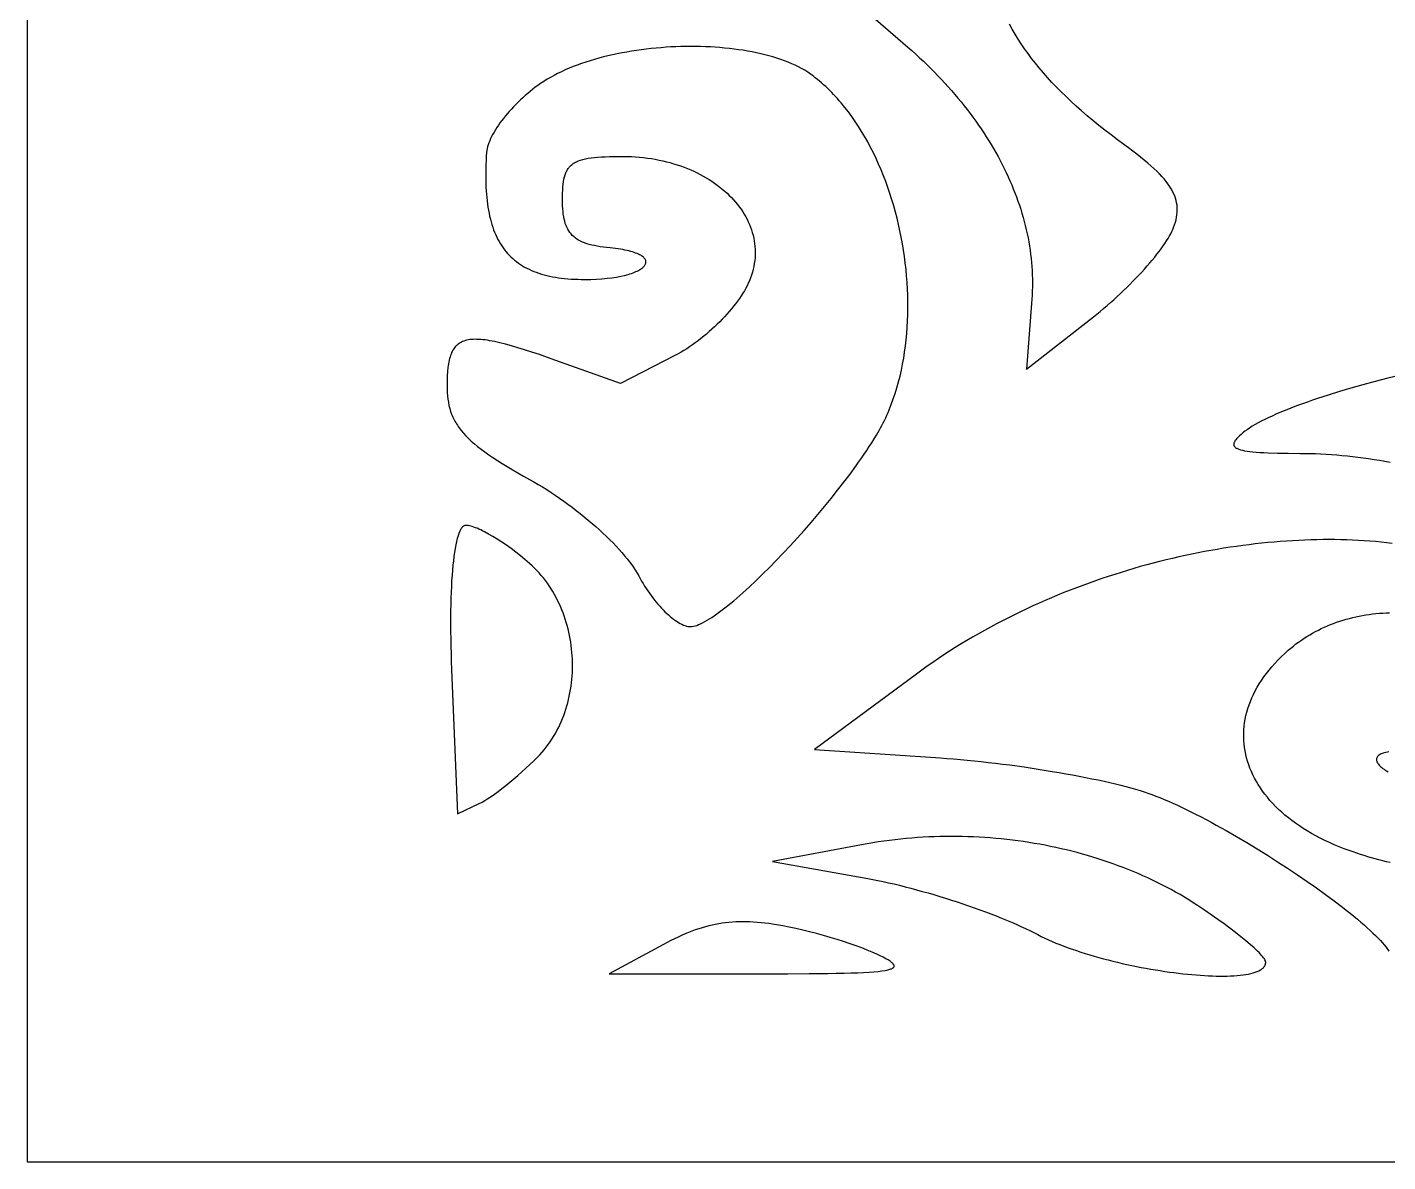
# Model space of a CAD drawing. Extents: x -500 to 500, y -999 to 1001.
# Drawn here: x -500.1 to -245.4, y -999.5 to -787.2 of the extents above; entities that cross this region are included whole.
import ezdxf

# ---------------------------------------------------------------- set-up
doc = ezdxf.new("R2010")
doc.units = 0
doc.layers.add('LAYER_1', color=18, linetype='CONTINUOUS')

msp = doc.modelspace()

# ---------------------------------------------------------------- linework, layer by layer
at = {"layer": 'LAYER_1'}
for points in [[(-0.07, -999.47), (499.93, -999.47), (497.95, 1000.53), (-500.07, 1000.53), (-500.07, -999.47)], [(-341.12, -863.53), (-340.85, -863.08), (-340.59, -862.63), (-340.34, -862.16), (-340.09, -861.7), (-339.85, -861.23), (-339.61, -860.75), (-339.38, -860.27), (-339.16, -859.78), (-338.94, -859.29), (-338.73, -858.79), (-338.53, -858.29), (-338.33, -857.78), (-337.95, -856.75), (-337.6, -855.71), (-337.28, -854.65), (-336.97, -853.57), (-336.7, -852.48), (-336.44, -851.37), (-336.21, -850.26), (-336.01, -849.13), (-335.83, -847.98), (-335.67, -846.83), (-335.54, -845.67), (-335.43, -844.5), (-335.34, -843.32), (-335.27, -842.14), (-335.23, -840.95), (-335.21, -839.75), (-335.22, -838.55), (-335.24, -837.34), (-335.29, -836.14), (-335.36, -834.93), (-335.46, -833.72), (-335.57, -832.51), (-335.71, -831.3), (-335.86, -830.1), (-336.04, -828.89), (-336.24, -827.69), (-336.46, -826.5), (-336.71, -825.3), (-336.97, -824.12), (-337.25, -822.94), (-337.56, -821.77), (-337.88, -820.61), (-338.23, -819.46), (-338.59, -818.32), (-338.98, -817.19), (-339.38, -816.07), (-339.81, -814.97), (-340.25, -813.87), (-340.71, -812.8), (-341.19, -811.74), (-341.69, -810.69), (-342.21, -809.67), (-342.75, -808.66), (-343.31, -807.67), (-343.88, -806.7), (-344.48, -805.75), (-345.09, -804.83), (-345.72, -803.92), (-346.36, -803.04), (-347.03, -802.18), (-347.71, -801.35), (-348.06, -800.95), (-348.41, -800.55), (-348.76, -800.16), (-349.12, -799.77), (-349.49, -799.39), (-349.86, -799.02), (-350.23, -798.66), (-350.61, -798.3), (-350.99, -797.95), (-351.37, -797.61), (-351.76, -797.27), (-352.15, -796.95), (-352.55, -796.63), (-352.95, -796.31), (-353.46, -795.95), (-353.98, -795.59), (-354.54, -795.25), (-355.11, -794.93), (-355.71, -794.61), (-356.33, -794.31), (-356.97, -794.02), (-357.64, -793.74), (-358.32, -793.47), (-359.02, -793.22), (-359.74, -792.98), (-360.48, -792.75), (-361.23, -792.54), (-362, -792.34), (-362.78, -792.15), (-363.58, -791.97), (-364.4, -791.81), (-365.22, -791.65), (-366.06, -791.51), (-366.91, -791.39), (-367.77, -791.27), (-368.64, -791.17), (-369.52, -791.08), (-370.4, -791), (-371.3, -790.93), (-372.2, -790.88), (-373.11, -790.84), (-374.02, -790.81), (-374.94, -790.79), (-375.86, -790.79), (-376.78, -790.8), (-377.71, -790.82), (-378.64, -790.85), (-379.57, -790.89), (-380.49, -790.95), (-381.42, -791.02), (-382.35, -791.09), (-383.27, -791.19), (-384.19, -791.29), (-385.11, -791.41), (-386.02, -791.53), (-386.93, -791.67), (-387.83, -791.83), (-388.72, -791.99), (-389.61, -792.16), (-390.49, -792.35), (-391.36, -792.55), (-392.21, -792.76), (-393.06, -792.98), (-393.9, -793.22), (-394.72, -793.47), (-395.53, -793.72), (-396.33, -793.99), (-397.11, -794.27), (-397.88, -794.57), (-398.63, -794.87), (-399.37, -795.19), (-400.09, -795.52), (-400.78, -795.85), (-401.46, -796.21), (-402.12, -796.57), (-402.76, -796.94), (-403.38, -797.33), (-403.98, -797.72), (-404.47, -798.07), (-404.96, -798.43), (-405.45, -798.8), (-405.92, -799.19), (-406.39, -799.58), (-406.86, -799.97), (-407.31, -800.38), (-407.76, -800.79), (-408.19, -801.21), (-408.62, -801.64), (-409.03, -802.06), (-409.44, -802.5), (-409.83, -802.93), (-410.21, -803.37), (-410.57, -803.8), (-410.92, -804.24), (-411.26, -804.68), (-411.58, -805.11), (-411.88, -805.54), (-412.17, -805.97), (-412.44, -806.4), (-412.69, -806.82), (-412.92, -807.23), (-413.14, -807.64), (-413.33, -808.04), (-413.5, -808.44), (-413.66, -808.82), (-413.79, -809.2), (-413.89, -809.56), (-413.98, -809.91), (-414.04, -810.25), (-414.07, -810.58), (-414.13, -811.37), (-414.17, -812.14), (-414.2, -812.9), (-414.23, -813.64), (-414.24, -814.37), (-414.25, -815.08), (-414.24, -815.78), (-414.23, -816.47), (-414.2, -817.14), (-414.17, -817.8), (-414.12, -818.44), (-414.06, -819.07), (-414, -819.69), (-413.92, -820.29), (-413.83, -820.88), (-413.74, -821.45), (-413.63, -822.01), (-413.51, -822.56), (-413.38, -823.09), (-413.24, -823.61), (-413.09, -824.12), (-412.93, -824.61), (-412.76, -825.09), (-412.58, -825.56), (-412.38, -826.01), (-412.18, -826.46), (-411.96, -826.89), (-411.74, -827.3), (-411.5, -827.7), (-411.25, -828.09), (-410.99, -828.47), (-410.72, -828.84), (-410.44, -829.19), (-410.14, -829.53), (-409.83, -829.86), (-409.52, -830.18), (-409.19, -830.48), (-408.85, -830.77), (-408.49, -831.05), (-408.13, -831.32), (-407.75, -831.58), (-407.36, -831.82), (-406.96, -832.06), (-406.55, -832.28), (-406.13, -832.49), (-405.69, -832.68), (-405.24, -832.87), (-404.78, -833.05), (-404.31, -833.21), (-403.82, -833.37), (-403.32, -833.51), (-402.81, -833.64), (-402.29, -833.76), (-401.75, -833.87), (-401.21, -833.97), (-400.65, -834.06), (-400.07, -834.13), (-399.48, -834.2), (-398.88, -834.26), (-398.27, -834.3), (-397.65, -834.34), (-397.01, -834.36), (-396.36, -834.38), (-395.69, -834.38), (-394.58, -834.37), (-393.51, -834.33), (-392.5, -834.26), (-391.53, -834.17), (-390.63, -834.06), (-389.77, -833.93), (-388.98, -833.78), (-388.24, -833.62), (-387.56, -833.43), (-387.24, -833.34), (-386.94, -833.24), (-386.65, -833.13), (-386.38, -833.03), (-386.12, -832.92), (-385.88, -832.81), (-385.65, -832.69), (-385.45, -832.58), (-385.25, -832.46), (-385.08, -832.34), (-384.92, -832.22), (-384.78, -832.1), (-384.65, -831.97), (-384.54, -831.85), (-384.45, -831.72), (-384.37, -831.6), (-384.32, -831.47), (-384.28, -831.34), (-384.26, -831.22), (-384.25, -831.09), (-384.27, -830.96), (-384.3, -830.84), (-384.35, -830.71), (-384.42, -830.59), (-384.51, -830.46), (-384.62, -830.34), (-384.74, -830.22), (-384.89, -830.1), (-385.06, -829.99), (-385.24, -829.87), (-385.44, -829.76), (-385.67, -829.65), (-385.91, -829.54), (-386.18, -829.44), (-386.46, -829.34), (-386.76, -829.24), (-387.09, -829.15), (-387.44, -829.06), (-387.8, -828.97), (-388.19, -828.89), (-388.6, -828.81), (-389.03, -828.73), (-389.48, -828.67), (-389.96, -828.6), (-390.45, -828.54), (-390.97, -828.49), (-391.61, -828.42), (-392.22, -828.34), (-392.8, -828.26), (-393.36, -828.17), (-393.89, -828.06), (-394.39, -827.95), (-394.86, -827.83), (-395.31, -827.69), (-395.73, -827.54), (-396.13, -827.38), (-396.51, -827.21), (-396.86, -827.02), (-397.19, -826.82), (-397.49, -826.61), (-397.78, -826.37), (-398.04, -826.13), (-398.28, -825.86), (-398.51, -825.58), (-398.71, -825.28), (-398.9, -824.96), (-399.06, -824.63), (-399.21, -824.27), (-399.35, -823.89), (-399.46, -823.5), (-399.56, -823.08), (-399.65, -822.64), (-399.72, -822.17), (-399.77, -821.69), (-399.82, -821.18), (-399.85, -820.64), (-399.86, -820.08), (-399.87, -819.5), (-399.87, -818.85), (-399.85, -818.23), (-399.83, -817.65), (-399.79, -817.1), (-399.74, -816.58), (-399.68, -816.09), (-399.6, -815.64), (-399.5, -815.21), (-399.39, -814.82), (-399.25, -814.45), (-399.17, -814.27), (-399.09, -814.1), (-399.01, -813.94), (-398.91, -813.79), (-398.81, -813.64), (-398.71, -813.49), (-398.6, -813.36), (-398.48, -813.23), (-398.36, -813.1), (-398.22, -812.98), (-398.09, -812.87), (-397.94, -812.76), (-397.79, -812.65), (-397.63, -812.55), (-397.46, -812.46), (-397.28, -812.37), (-397.1, -812.29), (-396.91, -812.21), (-396.5, -812.06), (-396.06, -811.93), (-395.58, -811.82), (-395.06, -811.72), (-394.5, -811.64), (-393.91, -811.57), (-393.27, -811.52), (-392.59, -811.47), (-391.87, -811.43), (-391.1, -811.41), (-390.28, -811.39), (-388.51, -811.38), (-387.73, -811.39), (-386.96, -811.41), (-386.2, -811.45), (-385.45, -811.51), (-384.7, -811.59), (-383.97, -811.68), (-383.24, -811.78), (-382.52, -811.9), (-381.81, -812.04), (-381.11, -812.19), (-380.42, -812.35), (-379.74, -812.53), (-379.07, -812.72), (-378.41, -812.93), (-377.76, -813.15), (-377.12, -813.38), (-376.5, -813.63), (-375.88, -813.88), (-375.28, -814.15), (-374.69, -814.44), (-374.11, -814.73), (-373.54, -815.03), (-372.99, -815.35), (-372.45, -815.68), (-371.93, -816.02), (-371.42, -816.36), (-370.92, -816.72), (-370.43, -817.09), (-369.97, -817.47), (-369.51, -817.86), (-369.07, -818.25), (-368.65, -818.66), (-368.24, -819.07), (-367.85, -819.49), (-367.48, -819.92), (-367.12, -820.36), (-366.78, -820.8), (-366.45, -821.26), (-366.15, -821.72), (-365.86, -822.18), (-365.58, -822.65), (-365.33, -823.13), (-365.1, -823.61), (-364.88, -824.1), (-364.68, -824.6), (-364.5, -825.1), (-364.35, -825.6), (-364.21, -826.11), (-364.09, -826.63), (-363.99, -827.14), (-363.91, -827.66), (-363.85, -828.19), (-363.82, -828.72), (-363.8, -829.25), (-363.81, -829.78), (-363.84, -830.31), (-363.89, -830.85), (-363.97, -831.39), (-364.06, -831.93), (-364.18, -832.47), (-364.33, -833.02), (-364.49, -833.56), (-364.68, -834.11), (-364.9, -834.65), (-365.1, -835.1), (-365.32, -835.56), (-365.56, -836.03), (-365.83, -836.5), (-366.12, -836.97), (-366.43, -837.46), (-366.76, -837.94), (-367.1, -838.43), (-367.47, -838.92), (-367.85, -839.41), (-368.25, -839.9), (-368.66, -840.38), (-369.09, -840.87), (-369.53, -841.35), (-369.99, -841.83), (-370.45, -842.31), (-370.93, -842.78), (-371.41, -843.24), (-371.91, -843.7), (-372.41, -844.15), (-372.92, -844.59), (-373.44, -845.02), (-373.96, -845.44), (-374.48, -845.84), (-375.01, -846.24), (-375.55, -846.62), (-376.08, -846.99), (-376.61, -847.34), (-377.15, -847.67), (-377.68, -847.99), (-378.22, -848.29), (-378.75, -848.57), (-388.99, -853.84), (-401.11, -849.53), (-402.69, -848.97), (-404.19, -848.45), (-405.61, -847.97), (-406.96, -847.54), (-408.23, -847.15), (-409.42, -846.8), (-410.54, -846.49), (-411.6, -846.23), (-412.59, -846.01), (-413.05, -845.92), (-413.51, -845.84), (-413.94, -845.77), (-414.37, -845.71), (-414.77, -845.66), (-415.16, -845.62), (-415.54, -845.6), (-415.9, -845.59), (-416.25, -845.58), (-416.59, -845.59), (-416.91, -845.62), (-417.21, -845.65), (-417.51, -845.7), (-417.79, -845.75), (-418.06, -845.82), (-418.31, -845.9), (-418.56, -846), (-418.79, -846.1), (-419.01, -846.22), (-419.22, -846.35), (-419.41, -846.49), (-419.6, -846.65), (-419.78, -846.81), (-419.94, -846.99), (-420.1, -847.19), (-420.24, -847.39), (-420.38, -847.61), (-420.51, -847.84), (-420.62, -848.08), (-420.73, -848.34), (-420.83, -848.61), (-420.92, -848.89), (-421.01, -849.18), (-421.08, -849.49), (-421.15, -849.81), (-421.21, -850.15), (-421.27, -850.49), (-421.32, -850.85), (-421.39, -851.62), (-421.44, -852.43), (-421.47, -853.3), (-421.48, -854.23), (-421.47, -854.9), (-421.44, -855.54), (-421.4, -856.17), (-421.33, -856.78), (-421.23, -857.37), (-421.12, -857.95), (-420.98, -858.51), (-420.81, -859.06), (-420.62, -859.6), (-420.51, -859.87), (-420.4, -860.13), (-420.27, -860.39), (-420.14, -860.65), (-420.01, -860.9), (-419.86, -861.16), (-419.71, -861.41), (-419.55, -861.66), (-419.38, -861.91), (-419.2, -862.16), (-418.82, -862.66), (-418.41, -863.15), (-417.96, -863.65), (-417.47, -864.14), (-416.94, -864.63), (-416.37, -865.13), (-415.76, -865.63), (-415.11, -866.14), (-414.42, -866.65), (-413.68, -867.18), (-412.89, -867.71), (-412.06, -868.25), (-411.18, -868.8), (-410.25, -869.37), (-409.28, -869.95), (-408.25, -870.55), (-407.16, -871.17), (-406.03, -871.8), (-405.23, -872.25), (-404.43, -872.72), (-403.62, -873.21), (-402.82, -873.71), (-402.02, -874.23), (-401.22, -874.77), (-400.42, -875.31), (-399.63, -875.87), (-398.85, -876.44), (-398.07, -877.02), (-397.31, -877.61), (-396.55, -878.2), (-395.8, -878.8), (-395.07, -879.41), (-394.35, -880.02), (-393.65, -880.63), (-392.96, -881.24), (-392.3, -881.86), (-391.65, -882.47), (-391.02, -883.08), (-390.42, -883.69), (-389.83, -884.29), (-389.28, -884.89), (-388.75, -885.48), (-388.24, -886.07), (-387.77, -886.64), (-387.32, -887.21), (-386.91, -887.76), (-386.53, -888.31), (-386.18, -888.83), (-385.87, -889.35), (-385.59, -889.84), (-385.33, -890.33), (-385.06, -890.81), (-384.78, -891.28), (-384.5, -891.75), (-384.2, -892.21), (-383.9, -892.66), (-383.6, -893.1), (-383.29, -893.53), (-382.97, -893.95), (-382.65, -894.36), (-382.33, -894.76), (-382.01, -895.14), (-381.68, -895.51), (-381.35, -895.87), (-381.02, -896.22), (-380.69, -896.55), (-380.37, -896.86), (-380.04, -897.16), (-379.71, -897.44), (-379.39, -897.71), (-379.07, -897.96), (-378.75, -898.19), (-378.44, -898.4), (-378.13, -898.59), (-377.83, -898.76), (-377.53, -898.91), (-377.24, -899.04), (-376.96, -899.14), (-376.68, -899.23), (-376.42, -899.29), (-376.16, -899.32), (-375.91, -899.34), (-375.65, -899.32), (-375.37, -899.27), (-375.06, -899.2), (-374.73, -899.1), (-374.39, -898.96), (-374.02, -898.8), (-373.64, -898.62), (-373.24, -898.4), (-372.82, -898.16), (-372.38, -897.9), (-371.93, -897.61), (-371.47, -897.3), (-370.99, -896.96), (-370.49, -896.6), (-369.98, -896.22), (-369.46, -895.82), (-368.93, -895.4), (-368.38, -894.95), (-367.83, -894.49), (-367.26, -894.01), (-366.1, -892.99), (-364.9, -891.9), (-363.67, -890.75), (-362.42, -889.55), (-361.14, -888.29), (-359.86, -886.98), (-358.56, -885.62), (-357.25, -884.23), (-355.95, -882.81), (-354.65, -881.36), (-353.35, -879.88), (-352.08, -878.38), (-350.82, -876.88), (-349.58, -875.36), (-348.37, -873.84), (-347.2, -872.32), (-346.06, -870.81), (-344.97, -869.31), (-344.44, -868.57), (-343.92, -867.83), (-343.42, -867.1), (-342.93, -866.37), (-342.45, -865.65), (-341.99, -864.93), (-341.55, -864.23)], [(-404.55, -923.77), (-404.12, -923.32), (-403.71, -922.86), (-403.31, -922.39), (-402.92, -921.91), (-402.55, -921.42), (-402.19, -920.91), (-401.85, -920.4), (-401.53, -919.88), (-401.21, -919.34), (-400.92, -918.8), (-400.63, -918.25), (-400.36, -917.69), (-400.11, -917.13), (-399.87, -916.55), (-399.64, -915.97), (-399.43, -915.38), (-399.24, -914.79), (-399.06, -914.19), (-398.89, -913.59), (-398.74, -912.98), (-398.6, -912.36), (-398.47, -911.75), (-398.36, -911.12), (-398.27, -910.5), (-398.19, -909.87), (-398.12, -909.24), (-398.07, -908.61), (-398.03, -907.98), (-398.01, -907.34), (-398, -906.71), (-398, -906.07), (-398.02, -905.43), (-398.06, -904.8), (-398.1, -904.16), (-398.16, -903.53), (-398.24, -902.9), (-398.33, -902.27), (-398.43, -901.64), (-398.55, -901.01), (-398.69, -900.39), (-398.83, -899.78), (-398.99, -899.16), (-399.17, -898.55), (-399.36, -897.95), (-399.56, -897.35), (-399.77, -896.76), (-400.01, -896.17), (-400.25, -895.59), (-400.51, -895.02), (-400.78, -894.45), (-401.07, -893.89), (-401.37, -893.34), (-401.68, -892.8), (-402.01, -892.27), (-402.35, -891.74), (-402.71, -891.23), (-403.08, -890.73), (-403.46, -890.23), (-403.86, -889.75), (-404.27, -889.28), (-404.69, -888.82), (-405.13, -888.38), (-405.58, -887.94), (-406.05, -887.52), (-406.9, -886.8), (-407.76, -886.09), (-408.63, -885.41), (-409.51, -884.75), (-410.38, -884.13), (-411.24, -883.54), (-412.09, -882.99), (-412.91, -882.49), (-413.71, -882.02), (-414.47, -881.61), (-414.83, -881.43), (-415.19, -881.25), (-415.53, -881.1), (-415.86, -880.95), (-416.18, -880.83), (-416.49, -880.71), (-416.77, -880.62), (-417.05, -880.54), (-417.31, -880.47), (-417.55, -880.43), (-417.77, -880.4), (-417.97, -880.39), (-418.08, -880.4), (-418.18, -880.42), (-418.28, -880.46), (-418.38, -880.52), (-418.48, -880.59), (-418.57, -880.68), (-418.67, -880.78), (-418.76, -880.89), (-418.85, -881.02), (-418.94, -881.17), (-419.03, -881.33), (-419.11, -881.51), (-419.27, -881.9), (-419.43, -882.35), (-419.58, -882.86), (-419.72, -883.42), (-419.85, -884.04), (-419.98, -884.7), (-420.09, -885.42), (-420.2, -886.19), (-420.3, -887.01), (-420.4, -887.87), (-420.48, -888.79), (-420.55, -889.74), (-420.62, -890.75), (-420.68, -891.79), (-420.73, -892.88), (-420.77, -894.01), (-420.8, -895.18), (-420.82, -896.39), (-420.83, -897.64), (-420.83, -898.93), (-420.82, -900.25), (-420.8, -901.61), (-420.78, -903), (-420.74, -904.42), (-420.69, -905.88), (-420.64, -907.36), (-419.52, -934.34), (-415.36, -932.4), (-415.14, -932.29), (-414.9, -932.16), (-414.39, -931.87), (-413.83, -931.52), (-413.22, -931.12), (-412.58, -930.66), (-411.9, -930.17), (-411.2, -929.63), (-410.47, -929.06), (-409.73, -928.46), (-408.98, -927.83), (-408.22, -927.18), (-407.46, -926.52), (-406.71, -925.84), (-405.97, -925.15), (-405.25, -924.46)], [(-281.01, -951.52), (-281.81, -951), (-282.62, -950.48), (-283.45, -949.98), (-284.28, -949.49), (-285.12, -949.01), (-285.97, -948.54), (-286.82, -948.09), (-287.69, -947.64), (-288.56, -947.2), (-289.45, -946.77), (-290.34, -946.35), (-291.24, -945.95), (-292.14, -945.55), (-293.06, -945.16), (-293.98, -944.79), (-294.9, -944.42), (-295.84, -944.07), (-296.78, -943.73), (-297.73, -943.39), (-298.68, -943.07), (-299.64, -942.76), (-300.61, -942.46), (-301.58, -942.17), (-302.55, -941.9), (-303.54, -941.63), (-304.52, -941.37), (-305.52, -941.13), (-306.51, -940.89), (-307.51, -940.67), (-308.52, -940.46), (-309.53, -940.26), (-310.54, -940.07), (-311.56, -939.89), (-312.58, -939.73), (-313.6, -939.57), (-314.63, -939.43), (-315.66, -939.3), (-316.69, -939.17), (-317.73, -939.07), (-318.77, -938.97), (-319.81, -938.88), (-320.85, -938.81), (-321.89, -938.74), (-322.94, -938.69), (-323.98, -938.65), (-325.03, -938.62), (-326.08, -938.61), (-327.13, -938.6), (-328.18, -938.61), (-329.23, -938.63), (-330.28, -938.66), (-331.33, -938.7), (-332.38, -938.76), (-333.43, -938.82), (-334.48, -938.9), (-335.53, -938.99), (-336.58, -939.1), (-337.63, -939.21), (-338.67, -939.34), (-339.72, -939.48), (-340.76, -939.63), (-341.8, -939.79), (-342.84, -939.97), (-343.88, -940.16), (-360.58, -943.3), (-342.71, -946.47), (-341.78, -946.64), (-340.82, -946.83), (-339.84, -947.04), (-338.84, -947.26), (-337.82, -947.49), (-336.79, -947.74), (-335.74, -948), (-334.68, -948.28), (-333.61, -948.57), (-332.53, -948.87), (-331.44, -949.17), (-330.35, -949.49), (-329.26, -949.82), (-328.17, -950.16), (-327.09, -950.51), (-326, -950.86), (-324.92, -951.22), (-323.86, -951.59), (-322.8, -951.96), (-321.75, -952.33), (-320.72, -952.71), (-319.7, -953.1), (-318.71, -953.48), (-317.73, -953.87), (-316.78, -954.26), (-315.85, -954.65), (-314.95, -955.04), (-314.07, -955.43), (-313.23, -955.82), (-312.42, -956.2), (-311.65, -956.58), (-310.91, -956.96), (-310.27, -957.29), (-309.61, -957.61), (-308.93, -957.93), (-308.23, -958.23), (-307.51, -958.54), (-306.78, -958.84), (-306.02, -959.13), (-305.25, -959.42), (-304.46, -959.7), (-303.66, -959.97), (-302.85, -960.24), (-302.02, -960.5), (-301.18, -960.76), (-300.34, -961), (-299.48, -961.25), (-298.62, -961.48), (-297.75, -961.71), (-296.87, -961.93), (-295.99, -962.14), (-295.11, -962.35), (-294.22, -962.55), (-293.33, -962.74), (-292.44, -962.92), (-291.55, -963.09), (-290.66, -963.26), (-289.78, -963.42), (-288.9, -963.57), (-288.02, -963.71), (-287.15, -963.84), (-286.28, -963.97), (-285.42, -964.08), (-284.58, -964.19), (-283.74, -964.28), (-282.91, -964.37), (-282.09, -964.45), (-281.29, -964.52), (-280.5, -964.58), (-279.73, -964.63), (-278.97, -964.67), (-278.23, -964.7), (-277.5, -964.72), (-276.8, -964.73), (-276.11, -964.73), (-275.45, -964.72), (-274.81, -964.7), (-274.19, -964.67), (-273.6, -964.62), (-273.03, -964.57), (-272.49, -964.5), (-271.98, -964.43), (-271.49, -964.34), (-271.03, -964.24), (-270.61, -964.13), (-270.22, -964.01), (-269.85, -963.87), (-269.53, -963.73), (-269.23, -963.57), (-269.1, -963.49), (-268.98, -963.4), (-268.86, -963.31), (-268.75, -963.22), (-268.66, -963.12), (-268.57, -963.02), (-268.49, -962.92), (-268.43, -962.81), (-268.37, -962.7), (-268.32, -962.59), (-268.29, -962.48), (-268.26, -962.36), (-268.24, -962.24), (-268.24, -962.11), (-268.24, -962.05), (-268.26, -961.99), (-268.31, -961.85), (-268.39, -961.69), (-268.5, -961.5), (-268.64, -961.3), (-268.82, -961.09), (-269.02, -960.85), (-269.25, -960.6), (-269.5, -960.34), (-269.79, -960.06), (-270.43, -959.46), (-271.16, -958.8), (-271.99, -958.1), (-272.9, -957.36), (-273.88, -956.59), (-274.94, -955.79), (-276.05, -954.96), (-277.22, -954.11), (-278.44, -953.25), (-279.71, -952.39)], [(-359.8, -955.13), (-360.54, -955.01), (-361.28, -954.91), (-362, -954.82), (-362.71, -954.74), (-363.41, -954.67), (-364.1, -954.63), (-364.78, -954.59), (-365.45, -954.57), (-366.12, -954.57), (-366.78, -954.57), (-367.43, -954.6), (-368.07, -954.64), (-368.71, -954.69), (-369.35, -954.76), (-369.98, -954.85), (-370.61, -954.95), (-371.24, -955.07), (-371.87, -955.2), (-372.5, -955.35), (-373.12, -955.51), (-373.75, -955.69), (-374.38, -955.89), (-375.02, -956.1), (-375.65, -956.33), (-376.29, -956.58), (-376.94, -956.84), (-377.59, -957.12), (-378.25, -957.42), (-378.91, -957.74), (-379.58, -958.07), (-380.27, -958.42), (-380.96, -958.79), (-391.11, -964.29), (-362.2, -964.29), (-357.68, -964.28), (-353.69, -964.26), (-350.2, -964.23), (-348.63, -964.2), (-347.18, -964.17), (-345.84, -964.13), (-344.62, -964.09), (-343.51, -964.04), (-342.5, -963.98), (-341.6, -963.92), (-340.8, -963.84), (-340.1, -963.76), (-339.5, -963.67), (-338.99, -963.57), (-338.77, -963.51), (-338.58, -963.46), (-338.4, -963.4), (-338.25, -963.34), (-338.12, -963.27), (-338.01, -963.21), (-337.92, -963.14), (-337.86, -963.06), (-337.81, -962.99), (-337.79, -962.91), (-337.78, -962.83), (-337.79, -962.74), (-337.83, -962.65), (-337.88, -962.56), (-337.95, -962.47), (-338.04, -962.37), (-338.15, -962.27), (-338.27, -962.17), (-338.57, -961.95), (-338.94, -961.71), (-339.37, -961.47), (-339.87, -961.2), (-340.43, -960.93), (-341.04, -960.63), (-341.89, -960.25), (-342.82, -959.86), (-343.83, -959.47), (-344.92, -959.07), (-346.06, -958.67), (-347.25, -958.28), (-348.48, -957.89), (-349.75, -957.51), (-351.03, -957.14), (-352.33, -956.79), (-353.62, -956.45), (-354.91, -956.14), (-356.18, -955.84), (-357.43, -955.58), (-358.64, -955.34)]]:
    msp.add_lwpolyline(points, close=True, dxfattribs=at)
for points in [[(-347.31, -780.41), (-335.23, -790.91), (-334.49, -791.57), (-333.75, -792.23), (-333.03, -792.89), (-332.32, -793.56), (-331.62, -794.23), (-330.94, -794.9), (-330.26, -795.58), (-329.59, -796.27), (-328.94, -796.96), (-328.3, -797.65), (-327.67, -798.34), (-327.05, -799.04), (-326.44, -799.75), (-325.85, -800.45), (-325.26, -801.16), (-324.69, -801.88), (-324.13, -802.59), (-323.58, -803.31), (-323.05, -804.03), (-322.52, -804.76), (-322.01, -805.49), (-321.51, -806.22), (-321.02, -806.95), (-320.55, -807.68), (-320.08, -808.42), (-319.63, -809.16), (-319.19, -809.91), (-318.76, -810.65), (-318.35, -811.4), (-317.95, -812.15), (-317.56, -812.9), (-317.18, -813.65), (-316.82, -814.4), (-316.47, -815.16), (-316.13, -815.91), (-315.8, -816.67), (-315.49, -817.43), (-315.19, -818.19), (-314.9, -818.95), (-314.62, -819.72), (-314.36, -820.48), (-314.11, -821.24), (-313.88, -822.01), (-313.65, -822.77), (-313.45, -823.54), (-313.25, -824.3), (-313.07, -825.07), (-312.9, -825.84), (-312.74, -826.6), (-312.6, -827.37), (-312.47, -828.14), (-312.35, -828.9), (-312.25, -829.67), (-312.16, -830.44), (-312.08, -831.2), (-312.02, -831.97), (-311.97, -832.73), (-311.94, -833.49), (-311.92, -834.26), (-311.91, -835.02), (-311.92, -835.78), (-311.94, -836.54), (-311.98, -837.3), (-312.03, -838.05), (-313.01, -851.2), (-300.5, -841.39), (-299.86, -840.87), (-299.22, -840.35), (-298.58, -839.82), (-297.94, -839.28), (-297.31, -838.72), (-296.68, -838.17), (-296.06, -837.6), (-295.45, -837.03), (-294.85, -836.46), (-294.25, -835.88), (-293.67, -835.31), (-293.09, -834.73), (-292.53, -834.15), (-291.98, -833.57), (-291.45, -833), (-290.93, -832.43), (-290.43, -831.86), (-289.94, -831.3), (-289.48, -830.75), (-289.03, -830.2), (-288.6, -829.67), (-288.19, -829.14), (-287.81, -828.63), (-287.45, -828.12), (-287.11, -827.63), (-286.79, -827.16), (-286.5, -826.7), (-286.24, -826.25), (-286.01, -825.83), (-285.8, -825.42), (-285.63, -825.03), (-285.48, -824.67), (-285.31, -824.17), (-285.16, -823.68), (-285.04, -823.2), (-284.94, -822.73), (-284.87, -822.27), (-284.82, -821.81), (-284.81, -821.36), (-284.81, -820.92), (-284.85, -820.47), (-284.92, -820.03), (-285.01, -819.6), (-285.14, -819.16), (-285.29, -818.72), (-285.48, -818.29), (-285.7, -817.85), (-285.95, -817.4), (-286.23, -816.96), (-286.55, -816.51), (-286.9, -816.05), (-287.28, -815.58), (-287.7, -815.11), (-288.15, -814.63), (-288.65, -814.14), (-289.17, -813.64), (-289.74, -813.13), (-290.34, -812.61), (-290.98, -812.07), (-291.66, -811.52), (-292.38, -810.95), (-293.14, -810.37), (-293.94, -809.77), (-294.78, -809.15), (-296.01, -808.25), (-297.2, -807.35), (-298.37, -806.44), (-299.5, -805.55), (-300.6, -804.65), (-301.66, -803.75), (-302.7, -802.86), (-303.7, -801.97), (-304.68, -801.08), (-305.62, -800.18), (-306.53, -799.29), (-307.41, -798.4), (-308.26, -797.51), (-309.08, -796.61), (-309.87, -795.72), (-310.63, -794.82), (-311.36, -793.93), (-312.07, -793.03), (-312.74, -792.12), (-313.39, -791.22), (-314.01, -790.31), (-314.6, -789.4), (-315.16, -788.48), (-315.69, -787.56), (-316.2, -786.64)], [(-243.02, -852.28), (-245.42, -852.87), (-247.77, -853.48), (-250.06, -854.1), (-252.3, -854.73), (-254.46, -855.37), (-256.54, -856.02), (-257.55, -856.34), (-258.54, -856.67), (-259.51, -857), (-260.45, -857.32), (-261.37, -857.65), (-262.27, -857.98), (-263.14, -858.31), (-263.98, -858.64), (-264.8, -858.96), (-265.58, -859.29), (-266.34, -859.62), (-267.07, -859.94), (-267.77, -860.27), (-268.43, -860.59), (-269.07, -860.91), (-269.67, -861.23), (-270.23, -861.55), (-270.77, -861.86), (-271.26, -862.18), (-271.72, -862.49), (-272.14, -862.79), (-272.53, -863.1), (-272.86, -863.38), (-273.16, -863.65), (-273.42, -863.91), (-273.65, -864.15), (-273.85, -864.38), (-274, -864.6), (-274.12, -864.8), (-274.16, -864.9), (-274.2, -865), (-274.22, -865.09), (-274.23, -865.18), (-274.24, -865.26), (-274.23, -865.35), (-274.21, -865.43), (-274.18, -865.51), (-274.15, -865.58), (-274.1, -865.66), (-274.03, -865.73), (-273.96, -865.79), (-273.88, -865.86), (-273.78, -865.92), (-273.68, -865.98), (-273.56, -866.04), (-273.29, -866.15), (-272.97, -866.25), (-272.6, -866.35), (-272.19, -866.43), (-271.72, -866.51), (-271.2, -866.57), (-270.63, -866.64), (-270.01, -866.69), (-269.33, -866.74), (-268.6, -866.78), (-267.81, -866.81), (-266.06, -866.87), (-264.07, -866.9), (-261.84, -866.92), (-260.87, -866.93), (-259.89, -866.95), (-258.91, -866.98), (-257.93, -867.02), (-256.94, -867.08), (-255.96, -867.14), (-254.96, -867.22), (-253.97, -867.31), (-252.97, -867.4), (-251.98, -867.51), (-250.98, -867.63), (-249.98, -867.76), (-248.98, -867.9), (-247.97, -868.05), (-246.97, -868.21), (-245.97, -868.37), (-244.97, -868.55)], [(-244.57, -883.77), (-245.6, -883.65), (-246.65, -883.54), (-247.7, -883.44), (-248.76, -883.35), (-249.83, -883.28), (-250.91, -883.21), (-251.99, -883.16), (-253.08, -883.12), (-254.18, -883.09), (-255.29, -883.07), (-256.4, -883.06), (-257.52, -883.07), (-258.65, -883.08), (-259.78, -883.11), (-260.92, -883.15), (-262.06, -883.2), (-263.21, -883.26), (-264.36, -883.33), (-265.52, -883.42), (-266.68, -883.51), (-267.85, -883.62), (-269.02, -883.74), (-270.2, -883.87), (-271.37, -884.01), (-272.56, -884.16), (-273.74, -884.32), (-274.93, -884.5), (-276.12, -884.68), (-277.31, -884.88), (-278.51, -885.09), (-279.7, -885.31), (-280.9, -885.54), (-282.1, -885.78), (-283.3, -886.04), (-284.5, -886.3), (-285.7, -886.58), (-286.91, -886.86), (-288.11, -887.16), (-289.31, -887.47), (-290.51, -887.79), (-291.72, -888.12), (-292.92, -888.47), (-294.12, -888.82), (-295.32, -889.19), (-296.51, -889.56), (-297.71, -889.95), (-298.9, -890.35), (-300.1, -890.76), (-301.29, -891.18), (-302.47, -891.62), (-303.66, -892.06), (-304.84, -892.51), (-306.01, -892.98), (-307.19, -893.46), (-308.36, -893.94), (-309.52, -894.44), (-310.68, -894.95), (-311.84, -895.47), (-312.99, -896.01), (-314.14, -896.55), (-315.28, -897.11), (-316.41, -897.67), (-317.54, -898.25), (-318.67, -898.84), (-319.79, -899.43), (-320.9, -900.04), (-322, -900.66), (-323.1, -901.3), (-324.19, -901.94), (-325.27, -902.59), (-326.35, -903.26), (-327.41, -903.93), (-328.47, -904.62), (-329.52, -905.32), (-330.56, -906.03), (-331.6, -906.75), (-332.62, -907.48), (-333.63, -908.22), (-352.72, -922.34), (-329.14, -923.91), (-327.92, -923.99), (-326.67, -924.09), (-325.4, -924.2), (-324.11, -924.32), (-322.81, -924.45), (-321.49, -924.59), (-320.17, -924.74), (-318.84, -924.89), (-317.5, -925.06), (-316.16, -925.23), (-313.49, -925.6), (-310.83, -926), (-308.21, -926.42), (-306.92, -926.64), (-305.65, -926.86), (-304.4, -927.09), (-303.17, -927.32), (-301.96, -927.55), (-300.78, -927.79), (-299.63, -928.03), (-298.51, -928.27), (-297.42, -928.52), (-296.38, -928.77), (-295.37, -929.01), (-294.4, -929.26), (-293.47, -929.51), (-292.6, -929.76), (-291.77, -930.01), (-290.99, -930.25), (-290.29, -930.49), (-289.56, -930.75), (-288.81, -931.04), (-288.04, -931.34), (-287.25, -931.67), (-286.44, -932.02), (-285.61, -932.39), (-284.77, -932.77), (-283.91, -933.18), (-283.04, -933.6), (-282.15, -934.04), (-281.25, -934.49), (-280.33, -934.96), (-279.41, -935.45), (-278.48, -935.95), (-277.54, -936.46), (-275.64, -937.51), (-273.72, -938.62), (-271.79, -939.75), (-269.86, -940.92), (-267.94, -942.11), (-266.03, -943.32), (-264.15, -944.55), (-262.3, -945.78), (-260.5, -947.01), (-258.75, -948.24), (-257.06, -949.46), (-255.44, -950.65), (-253.9, -951.83), (-253.16, -952.41), (-252.44, -952.98), (-251.75, -953.54), (-251.08, -954.09), (-250.44, -954.63), (-249.83, -955.16), (-249.25, -955.68), (-248.69, -956.18), (-248.17, -956.67), (-247.68, -957.15), (-247.22, -957.61), (-246.79, -958.06), (-246.4, -958.49), (-246.05, -958.91), (-245.73, -959.3), (-245.46, -959.68), (-245.22, -960.04)], [(-244.95, -943.48), (-245.65, -943.32), (-246.35, -943.15), (-247.05, -942.97), (-247.75, -942.78), (-248.45, -942.59), (-249.14, -942.39), (-249.84, -942.17), (-250.53, -941.96), (-251.22, -941.73), (-251.91, -941.5), (-252.6, -941.26), (-253.57, -940.9), (-254.51, -940.53), (-255.43, -940.15), (-256.33, -939.75), (-257.2, -939.34), (-258.05, -938.92), (-258.88, -938.49), (-259.68, -938.04), (-260.46, -937.58), (-261.22, -937.11), (-261.95, -936.63), (-262.66, -936.14), (-263.34, -935.64), (-264, -935.12), (-264.64, -934.6), (-265.25, -934.07), (-265.83, -933.53), (-266.4, -932.98), (-266.93, -932.42), (-267.45, -931.86), (-267.94, -931.28), (-268.4, -930.7), (-268.84, -930.11), (-269.25, -929.52), (-269.64, -928.91), (-270, -928.31), (-270.34, -927.69), (-270.65, -927.07), (-270.93, -926.45), (-271.19, -925.82), (-271.43, -925.18), (-271.64, -924.54), (-271.82, -923.9), (-271.97, -923.25), (-272.1, -922.6), (-272.21, -921.95), (-272.29, -921.29), (-272.34, -920.63), (-272.36, -919.97), (-272.36, -919.31), (-272.33, -918.65), (-272.27, -917.99), (-272.19, -917.32), (-272.08, -916.65), (-271.94, -915.99), (-271.78, -915.32), (-271.58, -914.66), (-271.36, -914), (-271.12, -913.33), (-270.84, -912.67), (-270.54, -912.01), (-270.21, -911.36), (-269.85, -910.7), (-269.46, -910.05), (-269.05, -909.4), (-268.6, -908.76), (-268.13, -908.11), (-267.63, -907.48), (-267.1, -906.85), (-266.54, -906.22), (-265.96, -905.59), (-265.34, -904.98), (-264.7, -904.37), (-264.02, -903.76), (-263.55, -903.36), (-263.07, -902.97), (-262.58, -902.59), (-262.09, -902.22), (-261.58, -901.86), (-261.07, -901.52), (-260.55, -901.19), (-260.02, -900.87), (-259.48, -900.56), (-258.94, -900.26), (-258.39, -899.98), (-257.84, -899.71), (-257.27, -899.45), (-256.71, -899.2), (-256.13, -898.96), (-255.55, -898.74), (-254.97, -898.52), (-254.38, -898.32), (-253.78, -898.13), (-253.18, -897.96), (-252.58, -897.79), (-251.97, -897.64), (-251.36, -897.5), (-250.74, -897.37), (-250.12, -897.25), (-249.5, -897.14), (-248.87, -897.05), (-248.25, -896.97), (-247.61, -896.9), (-246.98, -896.84), (-246.35, -896.8), (-245.71, -896.76), (-245.07, -896.74)], [(-245.18, -922.77), (-245.47, -922.81), (-245.75, -922.87), (-246.01, -922.93), (-246.24, -923), (-246.46, -923.07), (-246.65, -923.15), (-246.83, -923.24), (-246.98, -923.33), (-247.12, -923.43), (-247.23, -923.53), (-247.33, -923.64), (-247.41, -923.75), (-247.47, -923.87), (-247.5, -923.99), (-247.52, -924.12), (-247.53, -924.25), (-247.51, -924.38), (-247.47, -924.52), (-247.42, -924.66), (-247.34, -924.8), (-247.25, -924.94), (-247.14, -925.09), (-247.01, -925.24), (-246.86, -925.39), (-246.7, -925.55), (-246.52, -925.7), (-246.32, -925.86), (-246.1, -926.01), (-245.87, -926.17), (-245.61, -926.33), (-245.34, -926.49)]]:
    msp.add_lwpolyline(points, dxfattribs=at)

doc.saveas('drawing.dxf')
